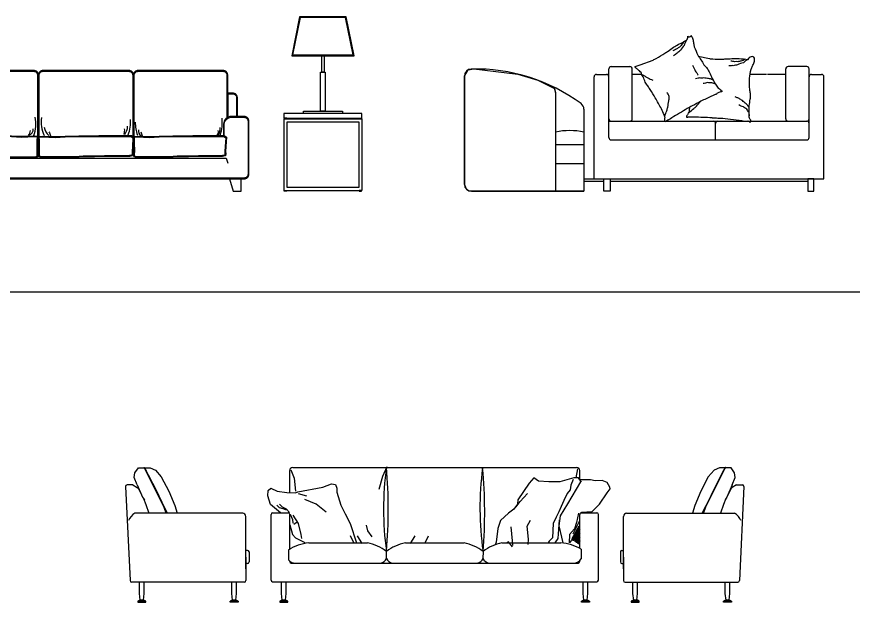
# Model space of a CAD drawing. Header units: millimetres. Extents: x 4532 to 35436, y 20123 to 38427.
# Drawn here: x 11583 to 16950, y 29931 to 33687 of the extents above; entities that cross this region are included whole.
import ezdxf

# ---------------------------------------------------------------- set-up
doc = ezdxf.new("R2010")
doc.units = ezdxf.units.MM
doc.set_wipeout_variables(frame=1)
doc.layers.add('www.cad-blocks.net', color=7, linetype='Continuous')

# ---------------------------------------------------------------- blocks, each defined once
blk = doc.blocks.new('A$C769B494E')
for points in [[(2815.4, 5), (2315.4, 5), (2315.4, 500), (2440.4, 500), (2440.4, 515), (2550.4, 515), (2550.4, 765), (2557.9, 765), (2557.9, 870), (2365.4, 870), (2415.4, 1120), (2715.4, 1120), (2765.4, 870), (2572.9, 870), (2572.9, 765), (2580.4, 765), (2580.4, 515), (2690.4, 515), (2690.4, 500), (2815.4, 500)], [(2040, 0), (1990, 0), (1965.2, 80), (125, 80), (100, 0), (50, 0), (50, 80), (30, 80), (24.7, 80.5), (17.5, 82.7), (8.8, 88.8), (2.6, 97.9), (0.5, 104.7), (0, 110), (0, 450), (1.1, 458.2), (5.2, 466.9), (8.8, 471.2), (15.3, 476.1), (25.7, 479.7), (30, 480), (73, 480), (73, 600), (74.7, 609.9), (81.8, 621.2), (91.8, 627.8), (103, 630), (135, 630), (135, 745), (136.5, 754.4), (140.9, 762.9), (148.4, 770), (158.2, 774.2), (165, 775), (710, 775), (719.2, 773.6), (725.8, 770.5), (731.2, 766.2), (734.7, 762), (738.3, 755), (740, 745), (742.2, 756.2), (748.8, 766.2), (757.3, 772.2), (770, 775), (1320, 775), (1332.4, 772.3), (1337.8, 769.2), (1344.3, 762.6), (1346.8, 758.4), (1349.4, 751), (1350, 745), (1351, 752.8), (1353.3, 758.7), (1356.5, 763.7), (1361, 768.2), (1366.7, 771.9), (1372.8, 774.1), (1380, 775), (1928.7, 774.8), (1934.8, 773.3), (1943.5, 768.6), (1950.3, 761.1), (1954.3, 751.4), (1955, 745), (1955, 630), (1987, 630), (1992.1, 629.6), (2005.7, 623.4), (2011.7, 617), (2016.4, 606.2), (2017, 600), (2017, 480), (2060, 480), (2068.9, 478.6), (2078.7, 473.5), (2084.3, 467.6), (2088.7, 458.7), (2090, 450), (2090, 110), (2089.4, 103.8), (2087.9, 98.9), (2084.8, 93.1), (2077.6, 85.7), (2067.7, 81), (2060, 80), (2040, 80)]]:
    blk.add_wipeout(points)
for p, q in [((2415.4, 1120), (2365.4, 870)), ((2419.6, 1115), (2371.3, 875)), ((2715.4, 1120), (2415.4, 1120)), ((2711.2, 1115), (2419.6, 1115)), ((2759.5, 875), (2711.2, 1115)), ((2765.4, 870), (2715.4, 1120)), ((2365.4, 870), (2765.4, 870)), ((2371.3, 875), (2759.5, 875)), ((2557.9, 765), (2557.9, 870)), ((2572.9, 870), (2572.9, 765)), ((2550.4, 515), (2550.4, 765)), ((2550.4, 765), (2580.4, 765)), ((2572.9, 765), (2557.9, 765)), ((2580.4, 765), (2580.4, 515)), ((78, 480), (78, 600)), ((135, 625), (103, 625)), ((135, 630), (135, 474.4)), ((1955, 630), (1955, 474.4)), ((2815.4, 500), (2315.4, 500)), ((2315.4, 500), (2315.4, 470)), ((2440.4, 515), (2690.4, 515)), ((2440.4, 500), (2440.4, 515)), ((2690.4, 500), (2440.4, 500)), ((2580.4, 515), (2550.4, 515)), ((2690.4, 515), (2690.4, 500)), ((2815.4, 470), (2815.4, 500)), ((2315.4, 470), (2815.4, 470)), ((2315.4, 465), (2315.4, 5)), ((2315.4, 465), (2815.4, 465)), ((2333.4, 470), (2317.4, 470)), ((2317.4, 470), (2317.4, 465)), ((2317.4, 465), (2333.4, 465)), ((2333.4, 465), (2333.4, 470)), ((2335.4, 445), (2795.4, 445)), ((2335.4, 25), (2335.4, 445)), ((2557.4, 470), (2573.4, 470)), ((2557.4, 465), (2557.4, 470)), ((2573.4, 465), (2557.4, 465)), ((2573.4, 470), (2573.4, 465)), ((2795.4, 445), (2795.4, 25)), ((2797.4, 470), (2813.4, 470)), ((2797.4, 465), (2797.4, 470)), ((2813.4, 465), (2797.4, 465)), ((2813.4, 470), (2813.4, 465)), ((2815.4, 465), (2815.4, 5)), ((50, 80), (125, 80)), ((1965.2, 80), (2040, 80)), ((2315.4, 5), (2815.4, 5)), ((2317.4, 0), (2317.4, 5)), ((2317.4, 5), (2333.4, 5)), ((2333.4, 5), (2333.4, 0)), ((2795.4, 25), (2335.4, 25)), ((2813.4, 5), (2797.4, 5)), ((2797.4, 5), (2797.4, 0)), ((2813.4, 0), (2813.4, 5)), ((2333.4, 0), (2317.4, 0)), ((2797.4, 0), (2813.4, 0))]:
    blk.add_line(p, q)
blk.add_lwpolyline([(1965.2, 80), (1990, 0), (2040, 0), (2040, 80), (2060, 80, 0.414214), (2090, 110), (2090, 450, 0.414214), (2060, 480), (2017, 480), (2017, 600, 0.414214), (1987, 630), (1955, 630), (1955, 745, 0.414214), (1925, 775), (1380, 775, 0.414214), (1350, 745, 0.414214), (1320, 775), (770, 775, 0.414214), (740, 745, 0.414214), (710, 775), (165, 775, 0.414214), (135, 745), (135, 630), (103, 630, 0.414214), (73, 600), (73, 480), (30, 480, 0.414214), (0, 450), (0, 110, 0.414214), (30, 80), (50, 80), (50, 0), (100, 0), (125, 80)], format="xyb", close=True)
for points in [[(140, 471.4), (140, 745, -0.414214), (165, 770), (710, 770, -0.414214), (735, 745), (735, 352.7)], [(745, 352.7), (745, 745, -0.414214), (770, 770), (1320, 770, -0.414214), (1345, 745), (1345, 351.3)], [(1355, 353.1), (1355, 745, -0.414214), (1380, 770), (1925, 770, -0.414214), (1950, 745), (1950, 471.4)], [(1955, 625), (1987, 625, -0.414214), (2012, 600), (2012, 480)], [(1933, 357.2), (1933, 430.9, -0.411624), (1978, 475), (2060, 475, -0.414214), (2085, 450), (2085, 110, -0.414214), (2060, 85), (30, 85, -0.414214), (5, 110), (5, 450, -0.414214), (30, 475), (112, 475, -0.344829), (157, 430.9), (157, 357.2)], [(73, 480), (112, 480, -0.408701), (162, 430.9), (162, 357.2)], [(2017, 480), (1978, 480, 0.408701), (1928, 430.9), (1928, 357.2)]]:
    blk.add_lwpolyline(points, format="xyb")
for points in [[(739.4, 352.5), (715.9, 353.6), (630, 351.3), (567.6, 353.6), (479.3, 356), (352.4, 357.2), (248.8, 357.2), (151.2, 357.2), (135.9, 346.6), (139.4, 287.8), (141.7, 254.9), (140.6, 241.9), (142.9, 227.8), (161.8, 224.3), (315.9, 223.1), (380.6, 220.8), (451.1, 220.8), (502.9, 217.2), (581.7, 217.2), (633.5, 217.2), (674.7, 217.2), (702.9, 217.2), (720.6, 217.2), (734.7, 220.8), (738.2, 227.8), (737, 263.1), (738.2, 304.3), (738.2, 330.1), (739.4, 352.5), (739.4, 352.5)], [(740.2, 352.5), (763.7, 353.6), (849.6, 351.3), (912, 353.6), (1000.3, 356), (1127.3, 357.2), (1230.9, 357.2), (1336.6, 357.2), (1351.9, 346.6), (1348.3, 287.8), (1346, 254.9), (1347.1, 241.9), (1344.8, 227.8), (1326, 224.3), (1163.8, 223.1), (1099.1, 220.8), (1028.5, 220.8), (976.7, 217.2), (897.9, 217.2), (846.1, 217.2), (804.9, 217.2), (776.7, 217.2), (759, 217.2), (744.9, 220.8), (741.4, 227.8), (742.6, 263.1), (741.4, 304.3), (741.4, 330.1), (740.2, 352.5), (740.2, 352.5)], [(1351.2, 352.5), (1374.7, 353.6), (1452.6, 351.3), (1515, 353.6), (1603.3, 356), (1730.3, 357.2), (1833.9, 357.2), (1931.6, 357.2), (1946.9, 346.6), (1943.3, 287.8), (1941, 254.9), (1942.2, 241.9), (1939.8, 227.8), (1921, 224.3), (1766.8, 223.1), (1702.1, 220.8), (1631.5, 220.8), (1579.7, 217.2), (1500.9, 217.2), (1449.1, 217.2), (1415.9, 217.2), (1387.7, 217.2), (1370, 217.2), (1355.9, 220.8), (1352.4, 227.8), (1353.6, 263.1), (1352.4, 304.3), (1352.4, 330.1), (1351.2, 352.5), (1351.2, 352.5)], [(131.1, 188.4), (144.7, 213), (1945, 213), (1956, 180.3)]]:
    blk.add_lwpolyline(points)
for points in [[(734.1, 347.7), (715.8, 348.6), (629.9, 346.3), (567.4, 348.6), (479.3, 351), (352.4, 352.2), (152.7, 352.2), (141, 344.1), (144.4, 288.1), (146.8, 254.8), (145.6, 242.1), (147.3, 232.1), (162.2, 229.3), (316, 228.1), (380.7, 225.8), (451.3, 225.8), (503, 222.2), (720, 222.2), (731.2, 225.1), (733.2, 228.9), (732, 263.1), (733.2, 304.3), (733.2, 330.3)], [(745.5, 347.7), (763.8, 348.6), (849.7, 346.3), (912.2, 348.6), (1000.3, 351), (1127.4, 352.2), (1335, 352.2), (1346.7, 344.1), (1343.3, 288.1), (1341, 254.8), (1342.1, 242.1), (1340.4, 232.1), (1325.5, 229.3), (1163.7, 228.1), (1099, 225.8), (1028.3, 225.8), (976.5, 222.2), (759.6, 222.2), (748.3, 225.1), (746.4, 228.9), (747.6, 263.1), (746.4, 304.3), (746.4, 330.3)], [(1356.5, 347.7), (1374.8, 348.6), (1452.7, 346.3), (1515.2, 348.6), (1603.4, 351), (1730.4, 352.2), (1930, 352.2), (1941.7, 344.1), (1938.3, 288.1), (1936, 254.8), (1937.1, 242.1), (1935.4, 232.1), (1920.5, 229.3), (1766.7, 228.1), (1702, 225.8), (1631.3, 225.8), (1579.6, 222.2), (1370.6, 222.2), (1359.3, 225.1), (1357.4, 228.9), (1358.6, 263.1), (1357.4, 304.3), (1357.4, 330.3)]]:
    blk.add_lwpolyline(points, close=True)
for centre, radius, start, end in [((103, 600), 25, 90, 180), ((738, 479.4), 560.9, 178.8685, 192.0665), ((519.9, 429.7), 204.2, 339.3417, 13.0969), ((991.9, 450.2), 234, 174.298, 202.9161), ((1122.2, 442.1), 209.5, 337.8537, 5.2251), ((1593.2, 438.1), 231.3, 178.6091, 199.5523), ((1671.4, 439.7), 248.6, 341.5672, 6.8395), ((242.1, 400), 46, 179.8793, 240.6669), ((282.2, 402.6), 58.1, 180.3037, 214.201), ((644.6, 388.2), 44.1, 316.1014, 2.3287), ((665.1, 399.9), 42.6, 290.1148, 1.7578), ((870.7, 431.3), 96.3, 191.5975, 229.4564), ((1004.2, 446), 206.6, 198.2899, 206.0696), ((1238, 390.5), 55.9, 334.4134, 9.9457), ((1234.5, 414), 77.2, 320.1065, 2.5712), ((1422, 390.2), 40.6, 174.4778, 237.285), ((1488.5, 400.8), 93.5, 192.2884, 208.5564), ((1875.5, 379.6), 20, 299.0275, 28.7705), ((1826.6, 403), 79.3, 329.8257, 4.8278)]:
    blk.add_arc(centre, radius, start, end)
blk = doc.blocks.new('A$C2BF1421D')
at = {"ltscale": 0.2}
for p, q in [((926.5, 465, 454.4), (926.5, 785, 454.4)), ((941.5, 800, 454.4), (1061.5, 800, 454.4)), ((1076.5, 465, 454.4), (1076.5, 785, 454.4)), ((2061.5, 465, 454.4), (2061.5, 785, 454.4)), ((2196.5, 800, 454.4), (2076.5, 800, 454.4)), ((2211.5, 465, 454.4), (2211.5, 785, 454.4)), ((0, 739.6, 454.4), (0, 45, 454.4)), ((831.5, 80, 454.4), (831.5, 735, 454.4)), ((846.5, 750, 454.4), (911.5, 750, 454.4)), ((926.5, 345, 454.4), (926.5, 735, 454.4)), ((1138, 750, 454.4), (1076.5, 750, 454.4)), ((1938.9, 750, 454.4), (1833.2, 750, 454.4)), ((2061.5, 750, 454.4), (1944.4, 750, 454.4)), ((2211.5, 345, 454.4), (2211.5, 735, 454.4)), ((2226.5, 750, 454.4), (2291.5, 750, 454.4)), ((2306.5, 80, 454.4), (2306.5, 735, 454.4)), ((585, 634.5, 454.4), (585, 0, 454.4)), ((767.1, 526.2, 454.4), (767.1, 0, 454.4)), ((926.5, 450, 454.4), (1596.5, 450, 454.4)), ((1541.5, 450, 454.4), (2196.5, 450, 454.4)), ((1611.5, 330, 454.4), (1611.5, 435, 454.4)), ((1626.5, 450, 454.4), (2196.5, 450, 454.4)), ((941.5, 330, 454.4), (2196.5, 330, 454.4)), ((585, 300.3, 454.4), (767.1, 300.3, 454.4)), ((585, 177.6, 454.4), (767.1, 177.6, 454.4)), ((831.5, 80, 454.4), (2306.5, 80, 454.4)), ((45, 0, 454.4), (767.1, 0, 454.4))]:
    blk.add_line(p, q, dxfattribs=at)
for p, q in [((767.1, 80, 454.4), (831.2, 80, 454.4)), ((767.1, 65, 454.4), (895.2, 65, 454.4)), ((935.2, 65, 454.4), (2202.8, 65, 454.4))]:
    blk.add_line(p, q)
for points in [[(1424, 969, 0.263368), (1433.1, 994.6, 0.494818), (1453.7, 999, 0.049225), (1460.9, 989.9, 0.036831), (1466.5, 975.5, 0.031893), (1470.6, 949.7, -0.035782), (1474.5, 926.8, -0.032941), (1496.7, 872.7, -0.026564), (1536.7, 812.5, -0.017905), (1553.5, 793.9, 0.033397), (1561.9, 783.6, 0.03204), (1572.7, 762.1, -0.018442), (1589.7, 723.9, -0.010837), (1610.5, 687.4, -0.014624), (1628.2, 661.7, -0.111249), (1642.1, 652.7, 0.153708), (1651.1, 645.1, 0.076444), (1651.8, 640, 0.215512), (1650.5, 637.8, 0.585858), (1646.7, 637.8, -0.363489), (1642.8, 639.2, -0.191716), (1631.8, 633.3, 0.129675), (1616.7, 623.6, 0.01735), (1599.8, 616.6, -0.019326), (1584.7, 610.3, -0.018818), (1517.8, 578.8, -0.021828), (1461.3, 548.7, -0.006204), (1429.6, 530.4, -0.001963), (1330.1, 471.7, -0.028341), (1297.2, 450.6, 0.117014), (1288.6, 446.3, 0.36606), (1287.3, 446.6, 0.03973), (1285.7, 455.8, 0.048309), (1286.7, 466.5, -0.062981), (1287, 474.5, -0.04058), (1283, 489.6, -0.014345), (1264.5, 528.8, -0.005484), (1224.9, 599.8, -0.007153), (1192.2, 652.9, -0.008762), (1176.5, 675.7, 0.008153), (1159.5, 700.2, 0.06251), (1146, 735, -0.078669), (1133.8, 762, -0.047825), (1122.4, 772.3, 0.034494), (1105.9, 786, 0.023571), (1095.2, 798.9, 0.510228), (1096, 800), (1126.8, 811.2), (1211.5, 842.1, -0.073041), (1230.6, 851.1, -0.023305), (1286.8, 886, -0.018299), (1307.2, 900.1, 0.01097), (1341, 923.9, 0.042281), (1372.7, 943.3, 0.027201), (1424.2, 969.2)], [(1423.9, 969.1, 0.077379), (1410.7, 936.2, 0.077379), (1385.6, 903.7, 0.047525), (1365.4, 885.4, 0.047525), (1342.2, 869)], [(1408.3, 961.6, 0.05369), (1400.4, 946.8, 0.070312), (1391.2, 935.9, 0.015448), (1384.3, 929.3, 0.013244), (1375.7, 921.9, 0.082127), (1359.5, 910.9, 0.064164), (1336.6, 900.6)], [(1463, 810.3, -0.009729), (1471.6, 792, -0.009729), (1481.3, 773.9, -0.007971), (1490.1, 759.2, -0.007971), (1499.6, 744.6)], [(1819.2, 845.3, 0.077379), (1790.4, 824.7, 0.077379), (1751.8, 810.7, 0.047525), (1724.9, 806, 0.047525), (1696.6, 804.6)], [(1802, 847.4, 0.05369), (1787.4, 839.2, 0.070312), (1773.8, 834.8, 0.015448), (1764.4, 833, 0.013244), (1753.2, 831.3, 0.082127), (1733.6, 830.7, 0.064164), (1708.7, 834.3)], [(1141.9, 748.7, -0.009729), (1159, 737.8, -0.009729), (1176.9, 727.7, -0.007971), (1192.2, 720, -0.007971), (1208.1, 712.8)], [(1595.7, 712.8, -0.027842), (1578.2, 720.9, -0.048685), (1566.7, 723.8, -0.023666), (1534.9, 727.1, -0.031223), (1509.4, 727.3, -0.046801), (1500.6, 726.2, -0.023191), (1482.2, 722.2)], [(1626.5, 669.1, -0.088153), (1612.4, 686.9, -0.088153), (1588.3, 696.8, -0.077547), (1561.1, 698, -0.077547), (1531, 691.9)], [(1285.9, 480.9, -0.016108), (1298.7, 516.6, -0.024599), (1304.7, 539.6, -0.009477), (1311.6, 579.5, -0.015937), (1314.1, 602.9, -0.072521), (1312.4, 614, -0.033339), (1301.3, 634.8)], [(1826.9, 537, -0.027842), (1816.5, 553.1, -0.048685), (1808.4, 561.8, -0.023666), (1783.3, 581.6, -0.031223), (1761.9, 595.4, -0.046801), (1753.8, 599.2, -0.023191), (1736.1, 605.6)], [(1441.1, 507, -0.016108), (1471.1, 530.3, -0.024599), (1488.4, 546.6, -0.009477), (1515.7, 576.6, -0.001721), (1517.3, 578.5, -0.072521)], [(1829.5, 483.5, -0.088153), (1827.2, 506.1, -0.088153), (1812.2, 527.4, -0.077547), (1789.8, 542.9, -0.077547), (1761.1, 554)]]:
    blk.add_lwpolyline(points, format="xyb", dxfattribs=at)
at = {"ltscale": 0.2, "elevation": 454.4}
for points in [[(1499.6, 867.8), (1571.8, 852, 0.073041), (1592.8, 849.3, 0.023305), (1658.9, 848.6, 0.018299), (1683.7, 849.6, -0.01097), (1725, 851.6, -0.042281), (1762.1, 851, -0.027201), (1819.5, 845.3)], [(1589, 471.9, -0.006204), (1625.5, 470.3, -0.021828), (1689.3, 465.5, -0.018818), (1762.7, 456.3, -0.019326), (1778.9, 453.5, 0.01735), (1796.9, 450.4, 0.129675), (1814.8, 450.4, -0.191716), (1827.3, 449.5, -0.363489), (1829.8, 446.2, 0.585858), (1833, 444.3, 0.215512), (1835.3, 445.4, 0.076444), (1837.5, 450.1, 0.153708), (1833.9, 461.3, -0.111249), (1827, 476.4, -0.014624), (1825.9, 507.6, -0.010837), (1827.9, 549.5, -0.018442), (1833.9, 590.9, 0.03204), (1836.3, 614.8, 0.033397), (1834.7, 628, -0.017905), (1830.6, 652.7, -0.026564), (1829, 725, -0.032941), (1839.2, 782.6, -0.035782), (1848.2, 804, 0.031893), (1858.6, 828, 0.036831), (1861.5, 843.1, 0.049225), (1860.4, 854.7, 0.494818), (1840.6, 861.9, 0.263368), (1819.2, 845.2, 0.263368)], [(1589, 471.9, 0.001963), (1473.5, 475.6, 0.001963)]]:
    blk.add_lwpolyline(points, format="xyb", dxfattribs=at)
at = {"elevation": 454.4}
blk.add_lwpolyline([(0, 739.6), (23.9, 779.3), (59.8, 784.8), (342.3, 751.9), (471.1, 712.3), (578, 658.6), (585, 634.5), (585, 486.6), (585, 300.3), (767.1, 300.3), (767.1, 0), (29.4, 0), (13.2, 13.2), (0, 45), (0, 90.5)], close=True, dxfattribs=at)
at = {"ltscale": 0.2, "elevation": 454.4}
for points in [[(895.2, 80), (935.2, 80), (935.2, 0), (895.2, 0)], [(2242.8, 80), (2202.8, 80), (2202.8, 0), (2242.8, 0)]]:
    blk.add_lwpolyline(points, close=True, dxfattribs=at)
at = {"ltscale": 0.2}
for centre, radius, start, end in [((45, 739.6, 454.4), 45, 91.2594, 180), ((69.3, -364.5, 454.4), 1149.3, 53.7576, 91.2594), ((941.5, 785, 454.4), 15, 90, 180), ((1061.5, 785, 454.4), 15, 0, 90), ((2076.5, 785, 454.4), 15, 90, 180), ((2196.5, 785, 454.4), 15, 0, 90), ((846.5, 735, 454.4), 15, 90, 180), ((911.5, 735, 454.4), 15, 0, 90), ((2226.5, 735, 454.4), 15, 90, 180), ((2291.5, 735, 454.4), 15, 0, 90), ((540, 634.5, 454.4), 45, 0, 64.7693), ((722.1, 526.2, 454.4), 45, 0, 53.7576), ((696.9, 629.9, 454.4), 755, 351.3228, 353.1888), ((1479.7, 459, 454.4), 58.7, 152.6344, 161.7351), ((1474.6, 456.7, 454.4), 55.5, 137.0252, 148.0882), ((1410.2, 516.2, 454.4), 32.3, 317.6266, 332.0417), ((1349.5, 537.2, 454.4), 96.2, 337.9944, 347.2894), ((941.5, 465, 454.4), 15, 180, 270), ((1061.5, 465, 454.4), 15, 270, 0), ((1425, 477.5, 454.4), 1.06, 183.3338, 263.7565), ((1431.7, 496.1, 454.4), 20.9, 250.8221, 277.5182), ((1455.5, 130.7, 454.4), 345.3, 86.9977, 93.4912), ((1596.5, 435, 454.4), 15, 0, 90), ((1626.5, 435, 454.4), 15, 90, 180), ((2076.5, 465, 454.4), 15, 180, 270), ((2196.5, 465, 454.4), 15, 270, 0), ((2196.5, 435, 454.4), 15, 0, 90), ((676.1, -50.7, 454.4), 440.1, 78.0565, 101.9435), ((941.5, 345, 454.4), 15, 180, 270), ((2196.5, 345, 454.4), 15, 270, 0), ((45, 45, 454.4), 45, 180, 270)]:
    blk.add_arc(centre, radius, start, end, dxfattribs=at)
blk = doc.blocks.new('A$C14083FE6')
for p, q in [((60.1, 830.7), (83, 862.1)), ((83, 862.1), (157.7, 863.3)), ((118.9, 862.7), (119, 864.2)), ((119, 864.2), (119.3, 864.8)), ((119.3, 864.8), (119.9, 864.8)), ((120.4, 862.7), (119.9, 864.8)), ((119.9, 864.8), (120.5, 864.6)), ((120.4, 862.7), (134, 843)), ((120.4, 862.7), (176.3, 753.5)), ((120.5, 864.6), (120.9, 863.9)), ((120.9, 863.9), (122.3, 862.7)), ((157.7, 863.3), (192, 848.3)), ((1074.1, 865.1), (2894.1, 865.1)), ((1677.1, 868.4), (1649.8, 807.8)), ((3810.5, 863.3), (3776.2, 848.3)), ((3847.9, 862.7), (3791.9, 753.5)), ((3885.2, 862.1), (3810.5, 863.3)), ((3847.9, 862.7), (3834.2, 843)), ((3847.3, 863.9), (3845.9, 862.7)), ((3847.8, 864.6), (3847.3, 863.9)), ((3848.3, 864.8), (3847.8, 864.6)), ((3847.9, 862.7), (3848.3, 864.8)), ((3848.9, 864.8), (3848.3, 864.8)), ((3849.2, 864.2), (3848.9, 864.8)), ((3849.4, 862.7), (3849.2, 864.2)), ((3908.1, 830.7), (3885.2, 862.1)), ((55.7, 800), (60.1, 830.7)), ((134, 843), (145.4, 818.4)), ((145.4, 818.4), (172.7, 764.8)), ((192, 848.3), (229, 805.2)), ((229, 805.2), (277.4, 713.8)), ((1054.1, 702.7), (1054.1, 845.1)), ((1062.1, 848.8), (1082.7, 795.3)), ((1649.8, 807.8), (1625.5, 722.9)), ((2899.5, 857), (2889.9, 799.1)), ((2914.1, 788.3), (2914.1, 845.1)), ((3739.2, 805.2), (3690.9, 713.8)), ((3776.2, 848.3), (3739.2, 805.2)), ((3822.8, 818.4), (3795.5, 764.8)), ((3834.2, 843), (3822.8, 818.4)), ((3912.5, 800), (3908.1, 830.7)), ((48.1, 753), (10, 753)), ((48.1, 753), (74.8, 736.9)), ((75.1, 753), (55.7, 800)), ((75.1, 753), (110.2, 675.2)), ((172.7, 764.8), (196.4, 720)), ((176.3, 753.5), (246, 610.2)), ((1082.7, 795.3), (1090.9, 712.9)), ((1267, 737.9), (1321.8, 760.2)), ((1321.8, 760.2), (1348.2, 756.2)), ((1348.2, 756.2), (1356.4, 731.8)), ((2590.1, 764.5), (2517.9, 657.8)), ((2619, 799.1), (2590.1, 764.5)), ((2650.7, 776), (2619, 799.1)), ((2717.1, 773.2), (2650.7, 776)), ((2786.4, 773.2), (2717.1, 773.2)), ((2875.9, 799.1), (2786.4, 773.2)), ((2919.2, 773.2), (2835.5, 631.8)), ((2873.1, 787.3), (2857.6, 750.5)), ((2907.6, 799.1), (2875.9, 799.1)), ((2925, 770.3), (2907.6, 799.1)), ((2982.7, 784.7), (2919.2, 784.7)), ((3014.5, 778.9), (2982.7, 784.7)), ((3057.8, 781.8), (3014.5, 778.9)), ((3089.5, 767.4), (3057.8, 781.8)), ((3106.8, 738.5), (3089.5, 767.4)), ((3791.9, 753.5), (3722.2, 610.2)), ((3795.5, 764.8), (3771.8, 720)), ((3893.2, 753), (3858, 675.2)), ((3893.2, 753), (3912.5, 800)), ((3920.2, 753), (3893.4, 736.9)), ((3920.2, 753), (3958.2, 753)), ((0, 743), (29.6, 138.7)), ((74.8, 736.9), (84.7, 727.7)), ((84.7, 727.7), (102.2, 691.2)), ((196.4, 720), (232.5, 641.8)), ((277.4, 713.8), (316.1, 619.8)), ((913.4, 683.1), (915.4, 717.6)), ((915.4, 717.6), (931.7, 731.8)), ((931.7, 731.8), (974.4, 713.5)), ((974.4, 713.5), (1035.3, 703.4)), ((1035.3, 703.4), (1090.2, 701.4)), ((1090.2, 701.4), (1106.4, 709.5)), ((1106.4, 709.5), (1267, 737.9)), ((1356.4, 731.8), (1356.4, 705.4)), ((1356.4, 705.4), (1382.8, 622.2)), ((2532.4, 646.3), (2578.6, 698.2)), ((2834.3, 698.2), (2813, 653.6)), ((2853.7, 721.4), (2834.3, 698.2)), ((2857.6, 750.5), (2853.7, 721.4)), ((3040.4, 628.9), (3089.5, 701.1)), ((3089.5, 701.1), (3109.7, 727)), ((3109.7, 727), (3106.8, 738.5)), ((3690.9, 713.8), (3652.2, 619.8)), ((3771.8, 720), (3735.7, 641.8)), ((3883.6, 727.7), (3866, 691.2)), ((3893.4, 736.9), (3883.6, 727.7)), ((3968.2, 743), (3938.7, 138.7)), ((110.2, 675.2), (121.5, 656.9)), ((115.9, 666.1), (130.5, 627.7)), ((929.7, 628.3), (913.4, 683.1)), ((1108, 697.3), (1161.5, 683.9)), ((1222.7, 628.6), (1151.9, 659.1)), ((2506.4, 611.6), (2532.4, 646.3)), ((2517.9, 657.8), (2515, 628.9)), ((2813, 653.6), (2795.5, 614.9)), ((3852.3, 666.1), (3837.7, 627.7)), ((3858, 675.2), (3846.7, 656.9)), ((130.5, 627.7), (150.7, 570.9)), ((232.5, 641.8), (255.4, 599.6)), ((246, 610.2), (259.1, 573.1)), ((255.4, 599.6), (268.6, 572.3)), ((316.1, 619.8), (331, 570.9)), ((994.1, 573.8), (929.7, 628.3)), ((988.6, 605.9), (970.3, 622.2)), ((1006.9, 610), (988.6, 630.3)), ((1010.9, 599.8), (988.6, 605.9)), ((1033.3, 597.8), (1006.9, 610)), ((1033.3, 591.7), (1010.9, 599.8)), ((1051.6, 575.5), (1033.3, 597.8)), ((1287.6, 578.9), (1222.7, 628.6)), ((1382.8, 622.2), (1409.2, 567.3)), ((2492, 597.2), (2457.3, 571.3)), ((2515, 628.9), (2492, 597.2)), ((2795.5, 614.9), (2780, 580)), ((2835.5, 631.8), (2789.3, 554)), ((2994.3, 582.8), (3040.4, 628.9)), ((3652.2, 619.8), (3637.2, 570.9)), ((3712.9, 599.6), (3699.7, 572.3)), ((3722.2, 610.2), (3709.1, 573.1)), ((3735.7, 641.8), (3712.9, 599.6)), ((3837.7, 627.7), (3817.5, 570.9)), ((673.1, 570.9), (60.3, 570.9)), ((752.8, 570.9), (673.1, 570.9)), ((772.8, 214.1), (772.8, 550.9)), ((934.1, 141.7), (934.1, 563.8)), ((944.1, 573.8), (1044.1, 573.8)), ((1054.1, 337.3), (1054.1, 563.8)), ((1057.7, 565.3), (1071.9, 530.8)), ((1073.6, 559.8), (1108, 506.3)), ((1409.2, 567.3), (1440.9, 504.4)), ((2457.3, 571.3), (2405.4, 525.1)), ((2762.5, 545.1), (2745.1, 504.4)), ((2780, 580), (2762.5, 545.1)), ((2789.3, 554), (2780.6, 490.5)), ((2907.6, 571.3), (2893.2, 510.7)), ((2914.1, 346), (2914.1, 563.8)), ((2924.1, 573.8), (3024.1, 573.8)), ((2925, 577), (2994.3, 582.8)), ((3034.1, 141.7), (3034.1, 563.8)), ((3195.4, 214.1), (3195.4, 550.9)), ((3215.4, 570.9), (3295.1, 570.9)), ((3295.1, 570.9), (3908, 570.9)), ((1054.1, 407.7), (1054.1, 523.2)), ((1055.6, 496.5), (1071.9, 435.6)), ((1071.9, 530.8), (1073.9, 508.5)), ((1102.2, 514), (1081.2, 498.7)), ((1108, 506.3), (1125.2, 433.8)), ((1440.9, 504.4), (1482.5, 380.4)), ((1555.7, 459), (1546.6, 495.4)), ((2405.4, 525.1), (2388, 473.2)), ((2482.3, 393.9), (2475.5, 485)), ((2576.3, 488.9), (2599.6, 527.7)), ((2585.1, 405.5), (2576.3, 488.9)), ((2745.1, 504.4), (2740.3, 413.3)), ((2783.5, 528), (2773.2, 409.3)), ((2780.6, 490.5), (2806.8, 382)), ((2908, 488.9), (2863.4, 407.5)), ((2909.9, 518), (2871.2, 436.6)), ((2893.2, 510.7), (2881.7, 470.3)), ((1071.9, 435.6), (1090.2, 413.2)), ((1125.2, 433.8), (1129, 408.9)), ((1583, 419.6), (1555.7, 459)), ((2388, 473.2), (2377.7, 386.2)), ((2849.9, 435.7), (2846.2, 381.9)), ((2881.7, 470.3), (2849.9, 435.7)), ((2906.4, 480), (2861.8, 398.6)), ((2910.1, 476.4), (2865.5, 395)), ((2913.8, 479.2), (2873.1, 397.8)), ((2915.9, 468), (2873.9, 391.4)), ((2914.1, 443.6), (2882.8, 386.4)), ((2908, 454), (2884.7, 393.9)), ((2911.9, 436.6), (2892.5, 382.3)), ((1090.2, 413.2), (1151.4, 382.6)), ((1175.7, 380.4), (1552.5, 380.4)), ((1466.2, 380.6), (1444.9, 426)), ((1519.3, 377.5), (1488.9, 426)), ((1795.7, 380.4), (2172.5, 380.4)), ((1829, 377.5), (1859.3, 426)), ((1923, 380.6), (1944.3, 426)), ((2377.7, 386.2), (2371.9, 368.9)), ((2415.7, 380.4), (2792.5, 380.4)), ((2448.3, 380.1), (2452.2, 389.8)), ((2452.2, 389.8), (2480.4, 354.8)), ((2484.3, 374.5), (2482.3, 393.9)), ((2583.2, 370.6), (2585.1, 405.5)), ((2719, 392), (2712.2, 380.4)), ((2740.3, 413.3), (2719, 392)), ((2773.2, 409.3), (2754.6, 380.4)), ((2861.5, 397.5), (2848, 381.7)), ((2914.1, 418.6), (2893, 380.1)), ((2908, 403.6), (2896.4, 382.3)), ((2914.1, 400), (2900.5, 375.2)), ((2914.1, 386.8), (2905.7, 371.5)), ((782.8, 333), (772.8, 333)), ((792.8, 323), (792.8, 258.7)), ((1046.4, 335.9), (1046.4, 272.4)), ((1674.1, 281.6), (1674.1, 326)), ((2294.1, 281.6), (2297.1, 326.5)), ((2486.2, 364.8), (2484.3, 374.5)), ((2924.4, 340.1), (2924.4, 278.3)), ((3175.4, 323), (3175.4, 258.7)), ((3185.4, 333), (3195.4, 333)), ((772.8, 289.5), (772.8, 138.7)), ((3195.4, 289.5), (3195.4, 138.7)), ((782.8, 248.7), (772.8, 248.7)), ((1054.1, 261.7), (1054.1, 263.9)), ((1064.1, 251.7), (2904.1, 251.7)), ((2914.1, 261.7), (2914.1, 266.5)), ((3185.4, 248.7), (3195.4, 248.7)), ((762.8, 128.7), (39.6, 128.7)), ((89.8, 56), (89.8, 128.7)), ((119.8, 56.5), (119.8, 128.7)), ((682.5, 56.5), (682.5, 128.7)), ((712.5, 56), (712.5, 128.7)), ((944.1, 131.7), (3024.1, 131.7)), ((1001.5, 56), (1001.5, 128.7)), ((1031.5, 56.5), (1031.5, 128.7)), ((2936.8, 56.5), (2936.8, 128.7)), ((2966.8, 56), (2966.8, 128.7)), ((3205.4, 128.7), (3928.7, 128.7)), ((3255.7, 56), (3255.7, 128.7)), ((3285.7, 56.5), (3285.7, 128.7)), ((3848.4, 56.5), (3848.4, 128.7)), ((3878.4, 56), (3878.4, 128.7)), ((94.8, 13.8), (89.8, 56)), ((114.8, 13.7), (119.8, 56.5)), ((687.5, 13.7), (682.5, 56.5)), ((707.5, 13.8), (712.5, 56)), ((1006.5, 13.8), (1001.5, 56)), ((1026.5, 13.7), (1031.5, 56.5)), ((2941.8, 13.7), (2936.8, 56.5)), ((2961.8, 13.8), (2966.8, 56)), ((3260.7, 13.8), (3255.7, 56)), ((3280.7, 13.7), (3285.7, 56.5)), ((3853.4, 13.7), (3848.4, 56.5)), ((3873.4, 13.8), (3878.4, 56)), ((130.7, 8.1), (79.5, 8.1)), ((79.5, 8.1), (79.5, 0)), ((79.5, 0), (130.7, 0)), ((130.7, 0), (130.7, 8.1)), ((671.7, 0), (671.7, 8.1)), ((671.7, 8.1), (722.8, 8.1)), ((722.8, 0), (671.7, 0)), ((722.8, 8.1), (722.8, 0)), ((1042.3, 8.1), (991.2, 8.1)), ((991.2, 8.1), (991.2, 0)), ((1042.3, 0), (1042.3, 8.1)), ((2925.9, 0), (2925.9, 8.1)), ((2925.9, 8.1), (2977.1, 8.1)), ((2977.1, 8.1), (2977.1, 0)), ((3245.4, 8.1), (3245.4, 0)), ((3296.5, 8.1), (3245.4, 8.1)), ((3245.4, 0), (3296.5, 0)), ((3296.5, 0), (3296.5, 8.1)), ((3837.5, 8.1), (3888.7, 8.1)), ((3837.5, 0), (3837.5, 8.1)), ((3888.7, 0), (3837.5, 0)), ((3888.7, 8.1), (3888.7, 0)), ((991.2, 0), (1042.3, 0)), ((2977.1, 0), (2925.9, 0))]:
    blk.add_line(p, q)
for centre, radius, start, end in [((1074.1, 845.1), 20, 90, 180), ((3635.9, 597), 1980, 172.2175, 187.7825), ((-1274.8, 597), 2961.1, 354.8049, 5.1951), ((4250.4, 604.8), 1976.1, 172.5307, 188.111), ((-650.4, 577.4), 2955.2, 355.1206, 5.5211), ((2894.1, 845.1), 20, 0, 90), ((10, 743), 10, 90, 180), ((3958.2, 743), 10, 0, 90), ((98.7, 497.6), 82.7, 117.693, 161.489), ((752.8, 550.9), 20, 0, 90), ((944.1, 563.8), 10, 90, 180), ((1044.1, 563.8), 10, 0, 90), ((2924.1, 563.8), 10, 90, 180), ((3024.1, 563.8), 10, 0, 90), ((3215.4, 550.9), 20, 90, 180), ((3869.5, 497.6), 82.7, 18.511, 62.307), ((1201.2, 96.1), 285.4, 95.1142, 122.8427), ((1506, 113.4), 271, 51.6758, 80.1347), ((1842.2, 113.4), 271, 99.8653, 128.3242), ((2126, 113.4), 271, 51.6758, 80.1347), ((2462.2, 113.4), 271, 99.8653, 128.3242), ((2776.2, 90.9), 290, 59.2739, 86.7834), ((782.8, 323), 10, 0, 90), ((3185.4, 323), 10, 90, 180), ((1087.2, 301.5), 50.1, 215.4757, 275.7474), ((1630.4, 298), 46.7, 276.9276, 339.3985), ((1717.8, 298), 46.7, 200.6015, 263.0724), ((2250.4, 298), 46.7, 276.9276, 339.3985), ((2337.8, 298), 46.7, 200.6015, 263.0724), ((2874.7, 311.3), 59.6, 271.3172, 326.4431), ((782.8, 258.7), 10, 270, 0), ((1064.1, 261.7), 10, 180, 270), ((2904.1, 261.7), 10, 270, 0), ((3185.4, 258.7), 10, 180, 270), ((39.6, 138.7), 10, 180, 270), ((762.8, 138.7), 10, 270, 0), ((944.1, 141.7), 10, 180, 270), ((3024.1, 141.7), 10, 270, 0), ((3205.4, 138.7), 10, 180, 270), ((3928.7, 138.7), 10, 270, 0), ((105.1, -43.3), 57.4, 63.5599, 116.4401), ((697.3, -43.3), 57.4, 63.5599, 116.4401), ((1016.7, -43.3), 57.4, 63.5599, 116.4401), ((2951.5, -43.3), 57.4, 63.5599, 116.4401), ((3271, -43.3), 57.4, 63.5599, 116.4401), ((3863.1, -43.3), 57.4, 63.5599, 116.4401)]:
    blk.add_arc(centre, radius, start, end)
blk = doc.blocks.new('FORMAT')
at = {"color": 155, "true_color": 0x546d8e}
blk.add_line((7050.7, 31921.9), (35436.4, 31921.9), dxfattribs=at)

msp = doc.modelspace()

# ---------------------------------------------------------------- block references
for name, p in [('A$C769B494E', (10981.9, 32567.4)), ('A$C2BF1421D', (14455.1, 32567.4)), ('A$C14083FE6', (12280.5, 29931))]:
    msp.add_blockref(name, p)

# ---------------------------------------------------------------- next in the draw order: block references
at = {"layer": 'www.cad-blocks.net'}
msp.add_blockref('FORMAT', (0, 0), dxfattribs=at)

doc.saveas('drawing.dxf')
